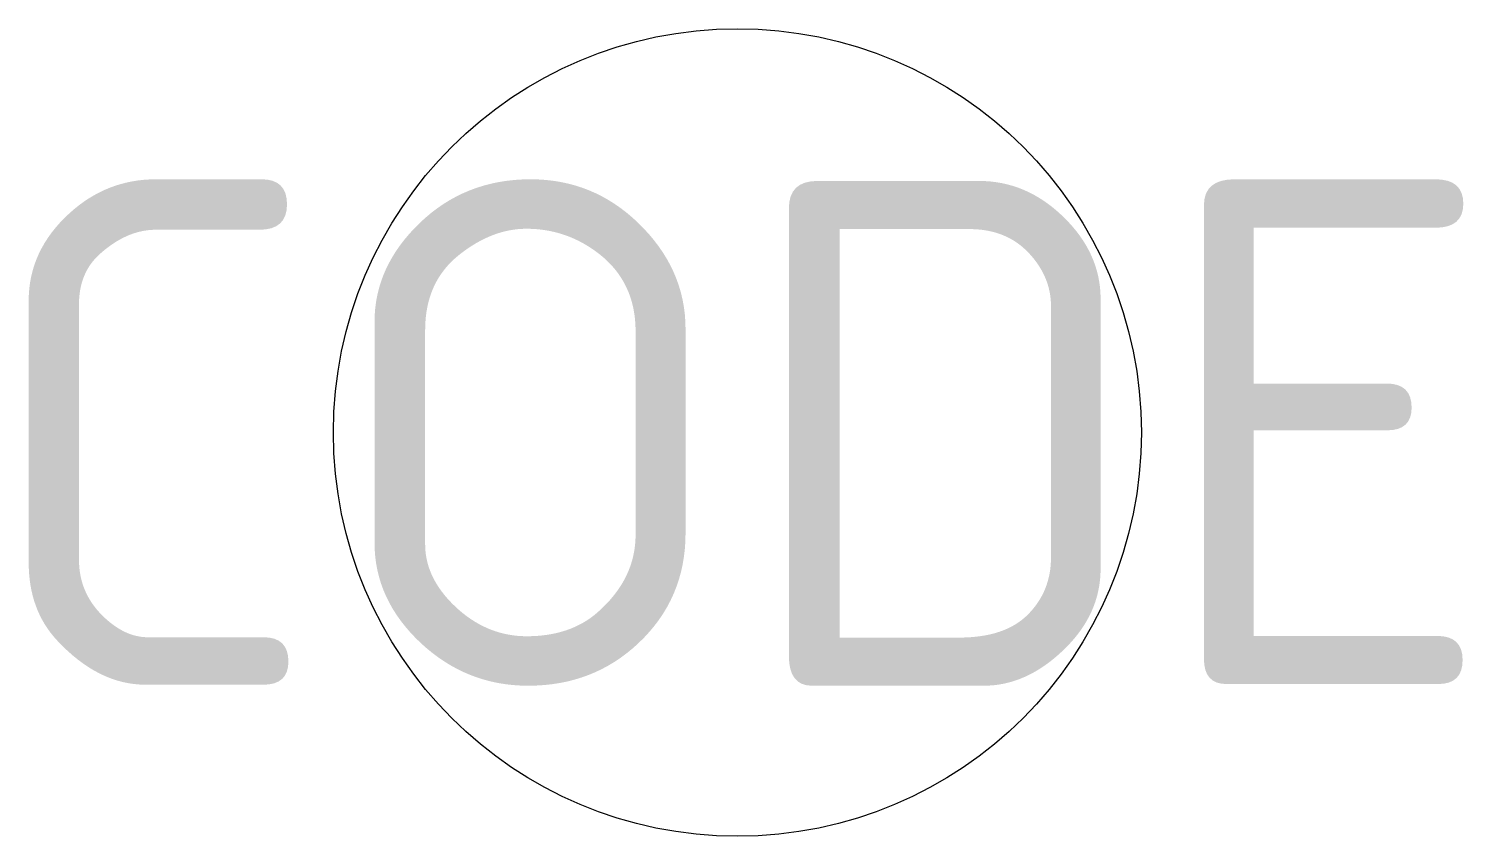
# Model space of a CAD drawing. Header units: metres. Extents: x -3.51 to 3.59, y -2 to 2.
import ezdxf
from ezdxf.enums import TextEntityAlignment as Align

# ---------------------------------------------------------------- set-up
doc = ezdxf.new("R2010")
doc.units = ezdxf.units.M
doc.header["$LTSCALE"] = 10
doc.header["$MEASUREMENT"] = 0
doc.layers.get('0').update_dxf_attribs({"linetype": 'CONTINUOUS'})
doc.styles.add('NLCS-ISO', font='NLCS-ISO.ttf', dxfattribs={"height": 2.5})

msp = doc.modelspace()

# ---------------------------------------------------------------- linework, layer by layer
msp.add_circle((0, 0), 2)

# ---------------------------------------------------------------- texts
at = {"style": 'NLCS-ISO', "flags": 8}
msp.add_attdef('CODE', text='V', height=2.5, dxfattribs=at).set_placement((0, 0), align=Align.MIDDLE)

doc.saveas('drawing.dxf')
